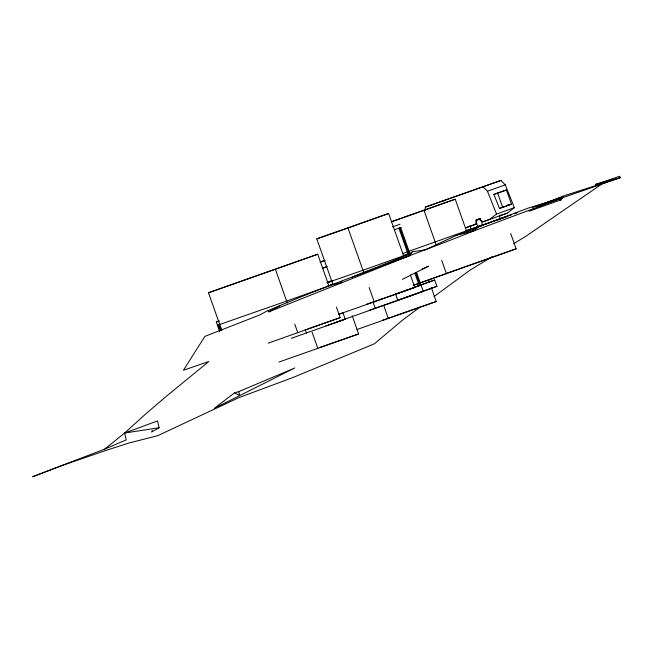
<?xml version="1.0" encoding="UTF-8"?>
<svg xmlns="http://www.w3.org/2000/svg" width="653" height="653" viewBox="0 0 653 653"><rect width="100%" height="100%" fill="white"/><g stroke="black" fill="none" stroke-linecap="round" stroke-linejoin="round"><path stroke-width="0.98" d="M480.69 218.347L475.996 220.028L475.866 224.289L466.079 227.726M475.996 220.028L479.522 218.796L482.804 221.857L507.193 213.172L514.352 207.67L505.267 184.832L500.908 180.457L425.381 207.074L424.842 210.854M442.938 201.532L443.199 200.683M152.402 430.368L151.472 432.082L159.128 427.772L157.528 420.924L124.617 433.029L104.79 449.068L32.65 476.731L63.782 464.903L105.802 450.497L128.959 443.003L157.708 435.698L238.753 397.701L292.83 377.556L374.381 343.805L402.093 320.476L420.826 306.477M598.883 184.056L595.267 184.57L619.615 176.269L620.35 177.64L563.147 197.549L528.595 207.972L479.065 226.509L472.478 229.905L457.043 235.056L425.348 249.813L412.5 251.699L409.513 255.69L268.791 311.873L268.138 310.64L267.485 310.787L259.429 315.105L204.911 336.36L183.42 370.251L208.797 361.517L166.923 395.808L146.884 412.892L124.617 433.029L126.249 439.877L104.79 449.068M268.138 310.64C335.43 281.484 405.138 258.498 473.196 231.178L479.065 226.509M514.352 207.67L496.533 214.053L489.375 219.555L482.804 221.857M234.517 392.886L214.282 408.37L294.854 367.925L238.769 391.612L234.517 392.886L239.627 395.359L238.769 391.612M433.861 296.731L469.793 270.285L492.215 256.694M408.713 254.49L409.513 255.69L352.171 277.06L408.713 254.49L412.5 251.699M602.499 183.55L525.836 236.313L513.764 243.626M268.791 311.873L280.227 305.612M402.289 279.378L428.662 266.155L422.189 268.995M541.492 205.05L562.715 196.251L620.35 177.64L596.058 184.268M457.043 235.056L473.196 231.178L563.147 197.549L562.715 196.251M219.767 331.822L216.29 321.994L219.147 320.95M217.922 324.974L217.408 325.161L220.224 324.166M536.897 206.095L559.833 197.859L532.383 207.491M529.052 211.254L561.539 199.63L559.645 200.3M316.787 238.859L388.633 213.482L403.603 255.756L362.954 270.269L347.984 227.987L316.787 238.859L332.883 284.308L329.104 285.655M347.984 227.987L388.633 213.482M425.381 207.074L500.908 180.457M391.245 221.767L455.247 199.198L466.479 230.901M391.408 221.816L455.247 199.198M483.089 186.848L487.448 191.223L505.267 184.832M392.412 226.934L400.02 224.224M286.675 301.057L219.726 324.476L208.495 292.764L317.725 254.229L328.949 285.941L286.585 301.09M208.495 292.764L317.725 254.229M394.485 229.766L401.138 227.391M493.888 194.431L506.418 189.966L511.454 204.201L502.671 207.352L499.472 208.47L493.888 194.431L506.418 189.966M322.558 268.244L327.292 266.555M499.472 208.47L511.454 204.201M465.679 227.766L476.902 223.791M503.977 217.465L402.64 253.519M332.32 280.757L327.031 282.733L363.035 270.236L363.721 272.154M327.031 282.822L331.765 281.133M403.228 255.731L409.823 253.38L403.309 255.658M219.726 324.476L221.93 330.181M413.235 285.304L439.967 275.729M441.877 275.044L464.781 266.84M414.124 285.141L516.139 248.834L510.695 233.464M338.262 314.526L342.988 312.844L345.233 319.186L291.369 338.303M366.439 304.388L373.043 302.029L375.287 308.371L397.857 300.511L395.612 294.168M373.834 301.776L374.789 301.433M379.989 299.629L381.785 299.001M394.779 294.454L434.686 279.998L436.939 286.341L398.175 300.233L423.299 291.426L416.638 272.619M339.127 314.191L414.835 287.467L410.411 274.978M268.277 343.127L340.18 317.644L336.434 307.073M325.888 325.904L375.287 308.371M278.994 362.04L358.636 333.944L352.204 315.791M320.207 262.041L324.998 260.335M538.741 206.25L563.147 197.549M330.328 281.288L332.206 280.619M413.969 287.344L434.686 279.998M382.854 320.125L385.727 319.105M356.905 329.536L436.245 301.506L431.249 287.41M216.29 321.994L219.098 320.998M507.193 213.172L500.622 215.474L500.214 215.09M465.916 230.795L479.237 226.126M499.21 219.13L511.544 214.804M514.384 213.809L517.225 212.813M476.772 227.211L506.353 216.837M465.736 266.506L516.139 248.834M414.541 287.369L421.054 285.083L420.222 285.377M307.783 328.973L340.18 317.644M399.848 227.848L400.681 227.554L409.847 253.446M320.141 262.122L324.876 260.474M322.696 268.105L326.508 266.775M330.434 281.353L332.328 280.7M330.949 284.986L331.789 284.7M331.912 284.643L332.744 284.357M407.015 290.087L407.856 289.793M373.949 301.727L414.835 287.467M436.939 286.341L369.296 310.306M334.867 322.794L345.233 319.186M386.682 318.762L436.245 301.506M319.758 347.494L358.636 333.944M327.528 285.981L342.115 282.52L341.699 281.304M124.617 433.029L159.128 427.772M472.478 229.905L473.196 231.178M507.912 204.446L508.263 205.32M487.448 191.223L496.533 214.053M533.321 208.176L533.819 209.58M497.627 193.117L502.671 207.352M424.001 210.388L436.253 244.981M441.697 260.351L446.464 273.803M428.588 279.892L429.584 282.708M415.806 272.913L416.483 274.831M408.892 253.788L399.726 227.897L398.885 228.191L408.06 254.074M415.683 272.962L420.099 285.426L419.259 285.72L414.851 273.256M383.695 305.433L388.355 318.591M369.165 287.532L374.267 301.947M312.118 332.246L317.864 348.49M305.163 329.398L306.445 333.022M275.444 269.354L287.271 303.008M294.756 324.149L297.817 332.793M221.032 330.296L219.016 324.59L218.502 324.778L220.526 330.483M218.257 325.929L219.947 330.679M499.39 215.261A3.673 2.71 70.3 0 1 498.925 219.824M479.686 226.681A3.673 2.71 70.3 0 1 476.461 221.775A3.673 2.71 70.3 0 1 480.673 220.404A3.673 2.71 70.3 0 1 481.106 226.216M468.446 230.566A3.673 2.71 70.3 0 1 467.066 230.231M470.078 225.538A3.673 2.71 70.3 0 1 469.605 230.101"/></g></svg>
